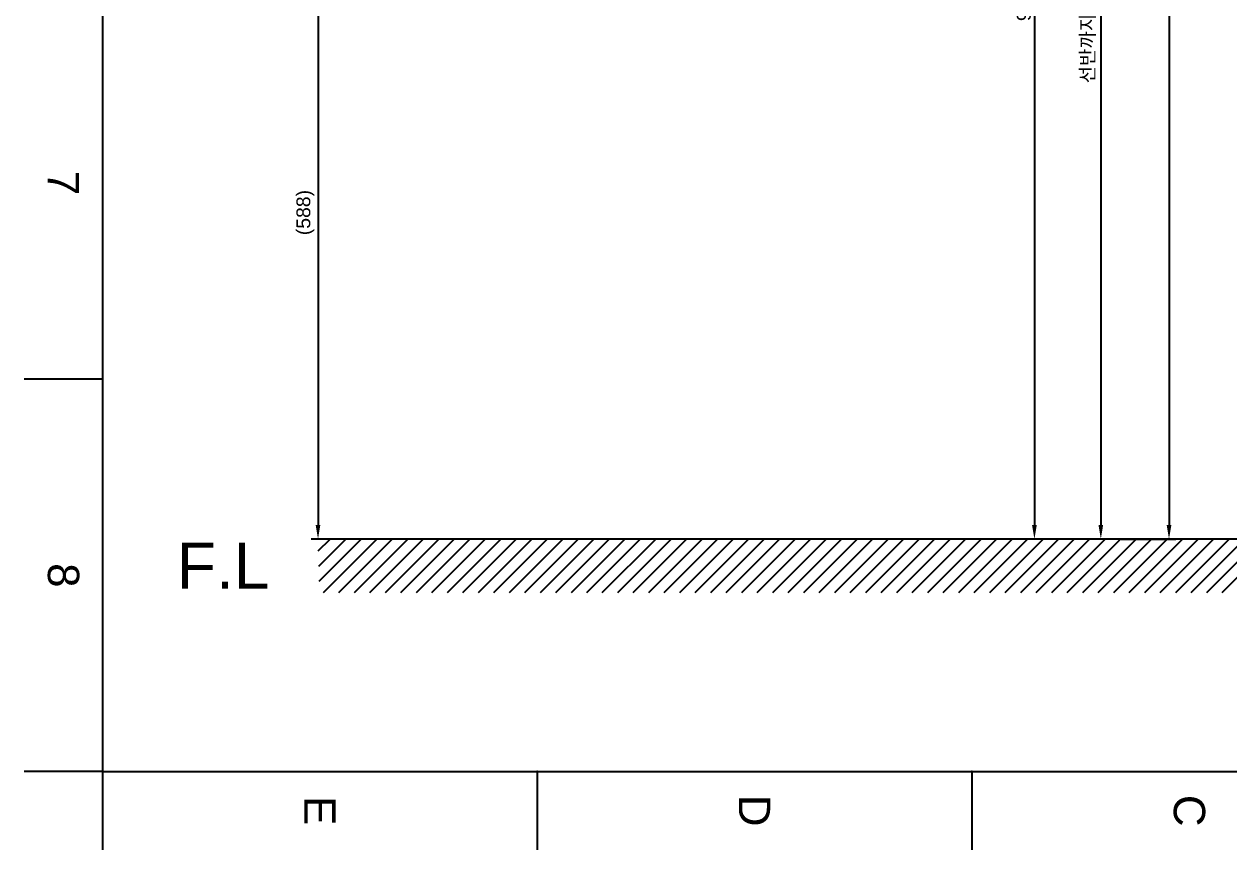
# Model space of a CAD drawing. Header units: millimetres. Extents: x 1236 to 1656, y -100 to 494.
# Drawn here: x 1235.6 to 1452.7, y -99.9 to 49 of the extents above; entities that cross this region are included whole.
import ezdxf

# ---------------------------------------------------------------- set-up
doc = ezdxf.new("R2010")
doc.units = ezdxf.units.MM
doc.header["$LTSCALE"] = 0.1
for name, color, linetype in [('DIM', 3, 'Continuous'), ('hatch', 2, 'Continuous'), ('TEXT', 2, 'Continuous')]:
    doc.layers.add(name, color=color, linetype=linetype)
doc.styles.get("Standard").update_dxf_attribs({"font": 'arial.ttf'})
doc.dimstyles.new('ISO-25', dxfattribs={"dimtxt": 2.5, "dimasz": 2.5, "dimexe": 1.25, "dimexo": 0.625, "dimtad": 1, "dimlfac": 5, "dimtxsty": 'Standard', "dimcen": 2.5, "dimadec": 0, "dimazin": 0, "dimtfac": 1, "dimtmove": 0, "dimatfit": 3, "dimfxl": 0, "dimarcsym": 0})

# ---------------------------------------------------------------- blocks, each defined once
blk = doc.blocks.new('*D49')
at = {"layer": 'Defpoints', "color": 0}
for p in [(1393.82, 163.52), (1429.65, -43.83), (1437.64, -43.83)]:
    blk.add_point(p, dxfattribs=at)
at = {"layer": 'DIM', "color": 0, "lineweight": -2}
for p, q in [((1394.45, 163.52), (1430.9, 163.52)), ((1429.65, 161.02), (1429.65, -41.33)), ((1437.01, -43.83), (1428.4, -43.83))]:
    blk.add_line(p, q, dxfattribs=at)
at = {"layer": 'DIM', "color": 0}
for points in [[(1429.23, 161.02), (1430.06, 161.02), (1429.65, 163.52)], [(1429.23, -41.33), (1430.06, -41.33), (1429.65, -43.83)]]:
    blk.add_solid(points, dxfattribs=at)
at = {"layer": 'DIM', "color": 0, "insert": (1427.47, 59.85), "char_height": 2.5, "attachment_point": 5, "rotation": 90}
blk.add_mtext('{\\fGulim|b0|i0|c129|p50;선반까지 높이 }1036,76~1050', dxfattribs=at)
blk = doc.blocks.new('*D51')
at = {"layer": 'Defpoints', "color": 0}
for p in [(1362.48, 151.64), (1417.68, -43.83), (1432.67, -43.83)]:
    blk.add_point(p, dxfattribs=at)
at = {"layer": 'DIM', "color": 0, "lineweight": -2}
for p, q in [((1363.1, 151.64), (1418.93, 151.64)), ((1417.68, 149.14), (1417.68, -41.33)), ((1432.04, -43.83), (1416.43, -43.83))]:
    blk.add_line(p, q, dxfattribs=at)
at = {"layer": 'DIM', "color": 0}
for points in [[(1417.26, 149.14), (1418.1, 149.14), (1417.68, 151.64)], [(1417.26, -41.33), (1418.1, -41.33), (1417.68, -43.83)]]:
    blk.add_solid(points, dxfattribs=at)
at = {"layer": 'DIM', "color": 0, "insert": (1415.78, 53.9), "char_height": 2.5, "attachment_point": 5, "rotation": 90}
blk.add_mtext('977.5', dxfattribs=at)
blk = doc.blocks.new('*D55')
at = {"layer": 'Defpoints', "color": 0}
for p in [(1380.2, 411.53), (1432.67, -43.83), (1441.94, -43.83)]:
    blk.add_point(p, dxfattribs=at)
at = {"layer": 'DIM', "color": 0, "lineweight": -2}
for p, q in [((1380.82, 411.53), (1443.19, 411.53)), ((1441.94, 409.03), (1441.94, -41.33)), ((1433.29, -43.83), (1443.19, -43.83))]:
    blk.add_line(p, q, dxfattribs=at)
at = {"layer": 'DIM', "color": 0}
for points in [[(1441.52, 409.03), (1442.36, 409.03), (1441.94, 411.53)], [(1441.52, -41.33), (1442.36, -41.33), (1441.94, -43.83)]]:
    blk.add_solid(points, dxfattribs=at)
at = {"layer": 'DIM', "color": 0, "insert": (1439.68, 183.85), "char_height": 2.5, "attachment_point": 5, "rotation": 90}
blk.add_mtext('(2280)', dxfattribs=at)
blk = doc.blocks.new('*D82')
at = {"layer": 'Defpoints', "color": 0}
for p in [(1309.55, 73.88), (1288.56, -43.83), (1417.68, -43.83)]:
    blk.add_point(p, dxfattribs=at)
at = {"layer": 'DIM', "color": 0, "lineweight": -2}
for p, q in [((1308.92, 73.88), (1287.31, 73.88)), ((1288.56, 71.38), (1288.56, -41.33)), ((1417.06, -43.83), (1287.31, -43.83))]:
    blk.add_line(p, q, dxfattribs=at)
at = {"layer": 'DIM', "color": 0}
for points in [[(1288.14, 71.38), (1288.97, 71.38), (1288.56, 73.88)], [(1288.14, -41.33), (1288.97, -41.33), (1288.56, -43.83)]]:
    blk.add_solid(points, dxfattribs=at)
at = {"layer": 'DIM', "color": 0, "insert": (1286.29, 15.02), "char_height": 2.5, "attachment_point": 5, "rotation": 90}
blk.add_mtext('(588)', dxfattribs=at)

msp = doc.modelspace()

# ---------------------------------------------------------------- hatches: boundary and pattern name
at = {"layer": 'hatch'}
h = msp.add_hatch(dxfattribs=at)
h.set_pattern_fill('ANSI31', color=256, scale=0.622055)
h.set_pattern_definition([(45, (944.8059, -29.4733), (-1.3965525, 1.3965525), [])])
h.paths.add_polyline_path([(1575.3631, -43.8302), (1288.5558, -43.8302), (1288.8081, -53.4435), (1575.3631, -53.4435)])

# ---------------------------------------------------------------- linework, layer by layer
for p, q in [((1249.7225, 479.9278), (1249.7225, -85.7288)), ((1249.7225, -15.0217), (1235.581, -15.0217)), ((1575.3631, -43.8302), (1299.9099, -43.8302)), ((1249.7225, -85.7288), (1235.581, -85.7288)), ((1249.7225, -85.7288), (1641.4396, -85.7288)), ((1249.7225, -85.7288), (1249.7225, -99.8702)), ((1328.0659, -85.7288), (1328.0659, -99.8702)), ((1406.4093, -85.7288), (1406.4093, -99.8702))]:
    msp.add_line(p, q)
for p in [(1249.7225, -15.0217), (1328.0659, -85.7288), (1406.4093, -85.7288)]:
    msp.add_point(p)

# ---------------------------------------------------------------- texts
at = {"char_height": 5.6566, "attachment_point": 5, "rotation": 270}
for s, width, insert in [('7', 50, (1242.6517, 20.3318)), ('8', 50, (1242.6517, -50.3752)), ('E', 10, (1288.8942, -92.7995)), ('D', 10, (1367.2376, -92.7995)), ('C', 10, (1445.581, -92.7995))]:
    msp.add_mtext_dynamic_manual_height_columns(s, width=width, gutter_width=12.5, heights=[0], dxfattribs=dict(at, insert=insert))
at = {"layer": 'TEXT', "insert": (1263.0868, -44.4958), "char_height": 8.29406, "attachment_point": 1}
msp.add_mtext_dynamic_manual_height_columns('F.L', width=14.295809, gutter_width=12.5, heights=[0], dxfattribs=at)

# ---------------------------------------------------------------- dimensions: what is measured, and where the dimension line sits
at = {"layer": 'DIM'}
for base, p1, p2, text, picture, middle in [((1441.94, -43.8302), (1380.1973, 411.5298), (1432.6691, -43.8302), '(2280)', '*D55', (1439.6762, 183.8498)), ((1429.6456, -43.8302), (1393.8247, 163.5213), (1437.6365, -43.8302), '{\\fGulim|b0|i0|c129|p50;선반까지 높이 }<>~1050', '*D49', (1427.4667, 59.8455)), ((1288.5558, -43.8302), (1309.548, 73.8795), (1417.6807, -43.8302), '(588)', '*D82', (1286.292, 15.0246))]:
    dim = msp.add_linear_dim(base=base, p1=p1, p2=p2, angle=90, text=text, dimstyle='ISO-25', dxfattribs=at)
    dim.commit()
    dim.dimension.update_dxf_attribs({"geometry": picture, "text_midpoint": middle})
dim = msp.add_linear_dim(base=(1417.6807, -43.8302), p1=(1362.4781, 151.6375), p2=(1432.6691, -43.8302), angle=90, text='977.5', dimstyle='ISO-25', dxfattribs=at)
dim.commit()
dim.dimension.update_dxf_attribs({"geometry": '*D51', "text_midpoint": (1417.6807, 53.9036), "dimtype": 160})

doc.saveas('drawing.dxf')
